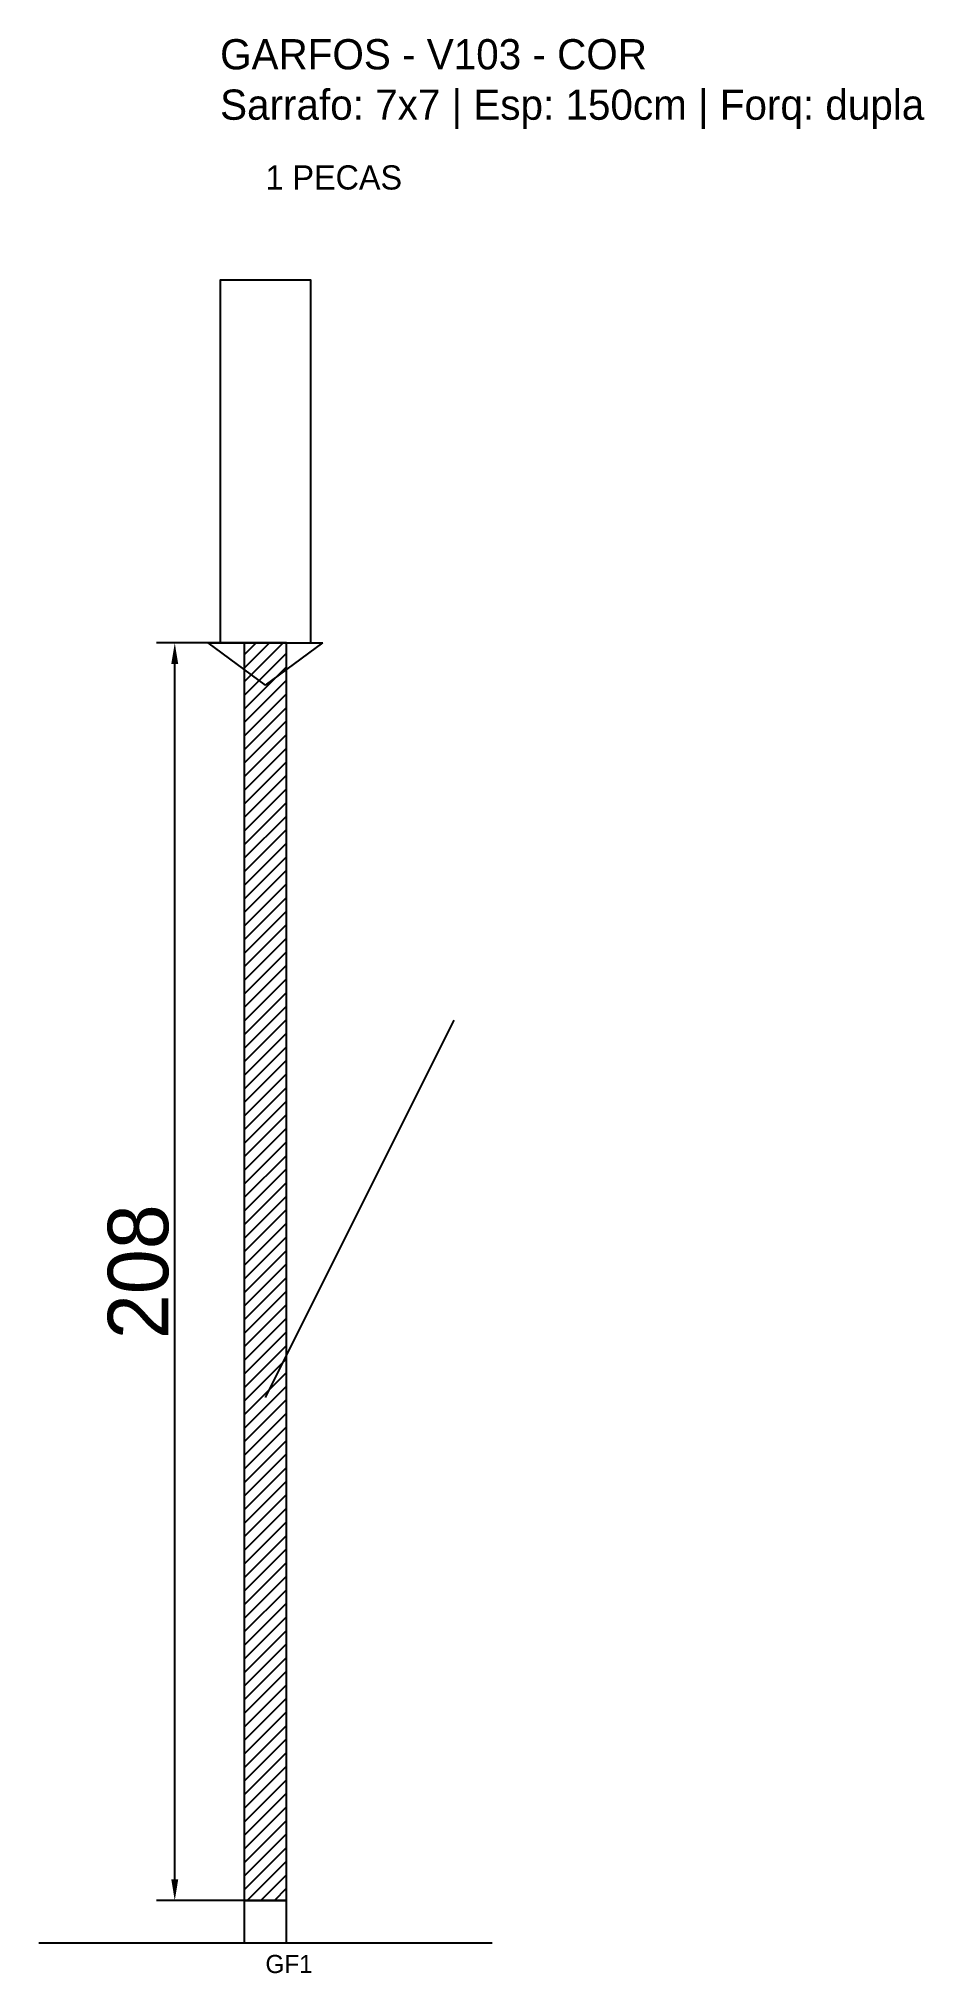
# Model space of a CAD drawing. Header units: metres. Extents: x -30 to 116, y -12 to 308.
import ezdxf

# ---------------------------------------------------------------- set-up
doc = ezdxf.new("R2010")
doc.units = ezdxf.units.M
for name, color, linetype in [('BARRA_ANCORAGEM', 1, 'Continuous'), ('COTA', 241, 'Continuous'), ('GARFOS OK', 3, 'Continuous'), ('NOME DA VIGA', 6, 'Continuous'), ('SARR_7x7', 40, 'Continuous'), ('VIGAS', 3, 'Continuous')]:
    doc.layers.add(name, color=color, linetype=linetype)
doc.dimstyles.new('EZ DXF', dxfattribs={"dimtxt": 10, "dimasz": 3.5, "dimexe": 3, "dimexo": 1.5, "dimgap": 1, "dimtad": 1, "dimdec": 1, "dimdsep": 46, "dimcen": 2.5, "dimazin": 3, "dimtfac": 1, "dimtmove": 0, "dimatfit": 3})

msp = doc.modelspace()

# ---------------------------------------------------------------- hatches: boundary and pattern name
at = {"layer": 'COTA'}
h = msp.add_hatch(dxfattribs=at)
h.set_pattern_fill('ANSI31', scale=0.5)
h.paths.add_polyline_path([(4, 0), (11, 0), (11, 208), (4, 208)])

# ---------------------------------------------------------------- linework, layer by layer
at = {"layer": 'BARRA_ANCORAGEM'}
msp.add_line((7.5, 83.2), (38.7, 145.6), dxfattribs=at)
at = {"layer": 'GARFOS OK'}
for p, q in [((7.5, 201), (-2, 208)), ((-2, 208), (17, 208)), ((7.5, 201), (17, 208))]:
    msp.add_line(p, q, dxfattribs=at)
at = {"layer": 'GARFOS OK', "linetype": 'CONTINUOUS'}
msp.add_line((-30, -7), (45, -7), dxfattribs=at)
at = {"layer": 'GARFOS OK'}
msp.add_lwpolyline([(4, 0), (11, 0), (11, 208), (4, 208), (4, 0)], dxfattribs=at)
at = {"layer": 'SARR_7x7'}
msp.add_lwpolyline([(4, -7), (11, -7), (11, 0), (4, 0), (4, -7)], dxfattribs=at)
at = {"layer": 'VIGAS'}
msp.add_lwpolyline([(0, 208), (15, 208), (15, 268), (0, 268), (0, 208)], dxfattribs=at)

# ---------------------------------------------------------------- texts
at = {"layer": 'NOME DA VIGA'}
for s, height, p in [('1 PECAS', 4, (7.5, 283)), ('GF1', 3, (7.5, -12))]:
    msp.add_text(s, height=height, dxfattribs=at).set_placement(p)
at = {"layer": 'NOME DA VIGA', "insert": (0, 293), "char_height": 5, "attachment_point": 7}
msp.add_mtext('GARFOS - V103 - COR\\PSarrafo: 7x7 | Esp: 150cm | Forq: dupla', dxfattribs=at)

# ---------------------------------------------------------------- dimensions: what is measured, and where the dimension line sits
at = {"layer": 'COTA'}
msp.add_linear_dim(base=(-7.5, 0), p1=(7.5, 0), p2=(7.5, 208), angle=90, dimstyle='EZ DXF', dxfattribs=at).render()

doc.saveas('drawing.dxf')
